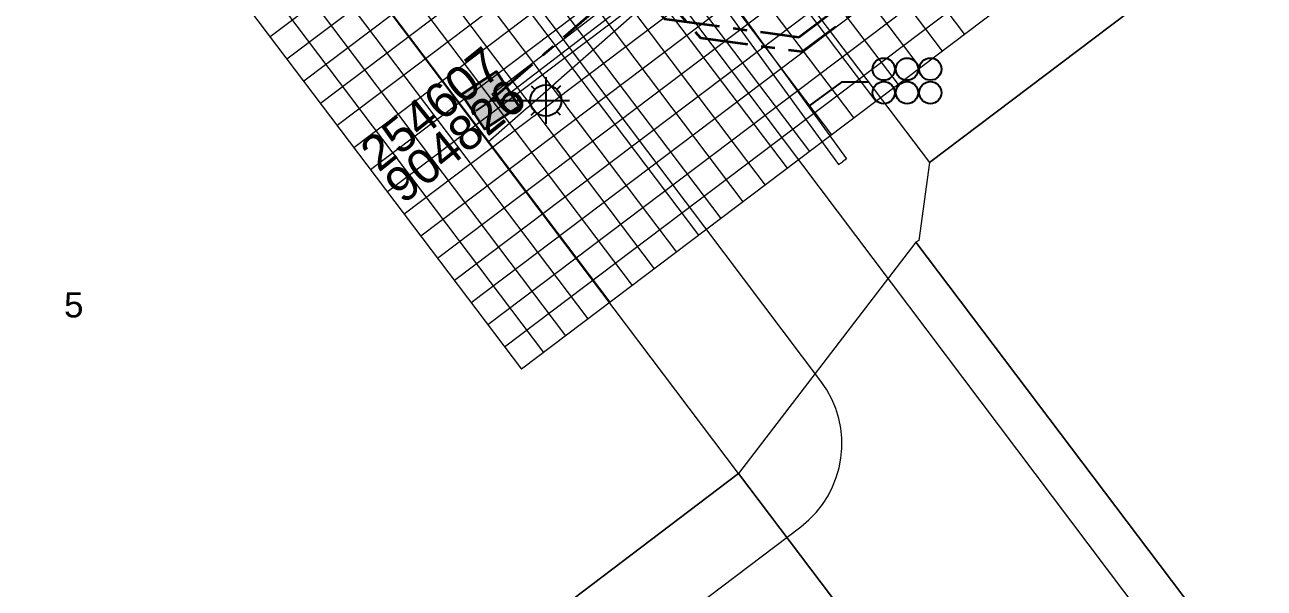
# Model space of a CAD drawing. Header units: metres. Extents: x 308278 to 310511, y 6271134 to 6272874.
# Drawn here: x 309018.6 to 309107.9, y 6272001.1 to 6272041.7 of the extents above; entities that cross this region are included whole.
import ezdxf
from ezdxf.enums import TextEntityAlignment as Align

# ---------------------------------------------------------------- set-up
doc = ezdxf.new("R2010")
doc.units = ezdxf.units.M
doc.set_wipeout_variables(frame=1)
doc.linetypes.add('Cable Exist UG', pattern=[7, 4, -1, 1, -1])
doc.linetypes.add('DOT', pattern=[6.35, 0, -6.35])
doc.layers.get('0').update_dxf_attribs({"color": 6})
for name, color, linetype, lineweight in [('_User Miscellaneous1', 30, 'Continuous', 13), ('_User_HV_Exist', 1, 'Continuous', 35), ('_User_LV_Exist', 5, 'Continuous', 35), ('_User_SL_Exist', 4, 'Continuous', 35), ('Cadastre Developer_SP_NEW', 92, 'Continuous', 15), ('Cadastre Land Parcels_SP_EXT', 118, 'Continuous', 15), ('Cadastre Roads_SP_EXT', 218, 'Continuous', 15), ('Mains_HV_EXT', 13, 'Continuous', 25), ('Mains_LV_SL_EXT', 135, 'Continuous', 25)]:
    doc.layers.add(name, color=color, linetype=linetype, lineweight=lineweight)
doc.layers.add('_User Miscellaneous12', color=252, linetype='Continuous', lineweight=13, plot=False, transparency=0.5)
doc.layers.add('Cadastre Roads_SP_NEW', color=214, linetype='Continuous', lineweight=15, transparency=0.8)
for name, color, linetype in [('Duct_SP_EXT', 30, 'Continuous'), ('Equip_SP_SL_EXT', 7, 'Continuous'), ('SupportsUG_SP_LV_SL_EXT', 7, 'Continuous'), ('Trench_SP_EXT', 7, 'Continuous')]:
    doc.layers.add(name, color=color, linetype=linetype)
doc.styles.add('COLUMN_LABEL', font='arial.ttf', dxfattribs={"height": 2})
doc.styles.add('iecARIAL', font='arial.ttf', dxfattribs={"height": 2})
doc.styles.add('POLE_LABEL', font='arial.ttf', dxfattribs={"height": 2})
doc.styles.add('SL_LABEL', font='arial.ttf', dxfattribs={"height": 2})
doc.styles.get("Standard").update_dxf_attribs({"font": 'arial.ttf'})

# ---------------------------------------------------------------- blocks, each defined once
blk = doc.blocks.new('COLUMN_EXT')
blk.add_hatch(color=256).paths.add_polyline_path([(1.5, -1.5), (1.5, 1.5), (-1.5, 1.5), (-1.5, -1.5)])
blk.add_lwpolyline([(1.5, 1.5), (-1.5, 1.5), (-1.5, -1.5), (1.5, -1.5)], close=True)
at = {"flags": 9}
for tag, p in [('SUBURB', (-1.813, 1.8)), ('NOTES', (-1.813, 2)), ('STREETNAME', (-1.813, 1.6)), ('LOCATION', (-1.813, 1.4)), ('LEGEND', (-1.813, 1.2)), ('USAGE', (-1.813, 1)), ('STATE', (-1.813, 0.8)), ('COLUMN_TYPE', (-1.813, 0.4)), ('OWNED_BY', (-1.813, 0.6))]:
    blk.add_attdef(tag, text='', height=0.2, rotation=180, dxfattribs=at).set_placement(p, align=Align.MIDDLE_LEFT)
at = {"flags": 1}
blk.add_attdef('Z', (-1.813, 2.351), '', height=0.2, rotation=180, dxfattribs=at)
at = {"flags": 9}
for tag, style, p in [('STRUCTURE_PLANT_NUMBER', 'POLE_LABEL', (-1.813, -0.031)), ('STREET_CODE', 'COLUMN_LABEL', (-1.813, 0.2))]:
    blk.add_attdef(tag, text='', height=0.2, rotation=180, dxfattribs=dict(at, style=style)).set_placement(p, align=Align.MIDDLE_LEFT)
at = {"style": 'COLUMN_LABEL', "width": 0.9, "flags": 8}
blk.add_attdef('ASSET_NUM', text='', height=2, rotation=270, dxfattribs=at).set_placement((2, -4), align=Align.MIDDLE_LEFT)
blk = doc.blocks.new('DUCT_EXT')
blk.add_circle((0, 0.8), 0.8)
at = {"flags": 1}
blk.add_attdef('Z', (0, 0), '', height=0.2, dxfattribs=at)
at = {"flags": 9}
for tag, p in [('DUCT_CODE', (0, 0)), ('XSECT_TYPE', (0, -0.2)), ('STATE', (0, -0.6)), ('FB_REFERENCE', (0, -0.4)), ('NOTES', (0, -0.8))]:
    blk.add_attdef(tag, text='', height=0.2, dxfattribs=at).set_placement(p, align=Align.MIDDLE_LEFT)
blk = doc.blocks.new('*U479')
at = {"transparency": 33554687, "flags": 9}
for tag, p in [('LRATECODE', (-7.4, 0)), ('LOUTREACHVOCAB', (-7.2, 0)), ('LOUTREACH', (-7, 0)), ('LANTNUMBER', (-6.6, 0)), ('LNEW', (-6.4, 0)), ('LMASTVOCAB', (-6.2, 0)), ('LMAST', (-6, 0)), ('LLAMPVOCAB', (-5.8, 0)), ('LLAMP', (-5.6, 0)), ('LEXIST', (-5.4, 0)), ('LCHARGE3PERCENT', (-5.2, 0)), ('LCHARGE3', (-5, 0)), ('LCHARGE2PERCENT', (-4.8, 0)), ('LCHARGE2', (-4.6, 0)), ('LCHARGE1PERCENT', (-4.4, 0)), ('LCHARGE1', (-4.2, 0)), ('LCATEGORY', (-4, 0)), ('LBRACKETVOCAB', (-3.8, 0)), ('LBRACKET', (-3.6, 0)), ('LKINGHEIGHT', (-3.4, 0)), ('CREPLACE', (-3.2, 0)), ('CREMOVE', (-3, 0)), ('CNUMBER', (-2.8, 0)), ('CNEW', (-2.6, 0)), ('CEXIST', (-2.4, 0)), ('USAGE', (-2.2, 0)), ('STATE', (-2, 0)), ('OWNED_BY', (-1.8, 0)), ('ORIENTATION', (-1.6, 0)), ('OPERATING_VOLTAGE', (-1.4, 0)), ('NO_PHASES', (-1.2, 0)), ('LANTERN_TYPE', (-1, 0)), ('LANTERN_PURPOSE', (-0.8, 0)), ('CONTROL_TYPE', (-0.6, 0)), ('CONSTRUCTED_VOLTAGE', (-0.4, 0))]:
    blk.add_attdef(tag, text='', height=0.001, rotation=270, dxfattribs=at).set_placement(p, align=Align.MIDDLE_LEFT)
at = {"transparency": 33554687, "style": 'SL_LABEL', "flags": 9}
blk.add_attdef('STREET_CODE', text='', height=0.001, rotation=270, dxfattribs=at).set_placement((0.001, 0), align=Align.MIDDLE_LEFT)
at = {"transparency": 33554687, "flags": 1}
blk.add_attdef('Z', (0, 0), '', height=0.001, rotation=270, dxfattribs=at)
at = {"transparency": 33554687, "width": 0.9}
blk.add_attdef('LNUMBER', text='', height=1, dxfattribs=at).set_placement((7, -1), align=Align.MIDDLE_LEFT)
at = {"transparency": 33554687, "flags": 9}
for tag, p in [('LREMOVE', (0, -7.6)), ('LREPLACE', (0, -7.8)), ('LTYPE', (0, -8)), ('LTYPEVOCAB', (0, -8.2)), ('LEGEND', (0, -8.4)), ('SUBURB', (0, -8.6)), ('STREETNAME', (0, -8.8)), ('LOCATION', (0, -9)), ('NOTES', (0, -9.2)), ('MAINTAINED_BY', (0, -9.863))]:
    blk.add_attdef(tag, text='', height=0.001, dxfattribs=at).set_placement(p, align=Align.MIDDLE_LEFT)
blk.add_attdef('OPERATED_BY', (0, -9.607), '', height=0.001, dxfattribs=at)
at = {"linetype": 'DOT', "transparency": 33554687}
blk.add_wipeout([(5.688, 0), (5.061, -1.061), (4, -1.688), (2.939, -1.061), (2.313, 0), (2.939, 1.061), (4, 1.687), (5.061, 1.061)], dxfattribs=at)
at = {"transparency": 33554687}
for p, q in [((2.939, 1.061), (3.205, 0.795)), ((4, 1.687), (4, 0)), ((5.061, 1.061), (4.795, 0.795)), ((0, 0), (4, 0)), ((2.939, -1.061), (3.205, -0.795)), ((4, 0), (5.688, 0)), ((4, 0), (4, -1.688)), ((5.061, -1.061), (4.795, -0.795))]:
    blk.add_line(p, q, dxfattribs=at)
blk.add_circle((4, 0), 1.125, dxfattribs=at)
blk = doc.blocks.new('*U355')
at = {"transparency": 33554559}
for p, q in [((20, 50), (20, -50)), ((22, 50), (22, -50)), ((24, 50), (24, -50)), ((26, 50), (26, -50)), ((28, 50), (28, -50)), ((30, 50), (30, -50)), ((32, 50), (32, -50)), ((34, 50), (34, -50)), ((36, 50), (36, -50)), ((38, 50), (38, -50)), ((40, 50), (40, -50)), ((42, 50), (42, -50)), ((44, 50), (44, -50)), ((46, 50), (46, -50)), ((48, 50), (48, -50)), ((50, 50), (50, -50)), ((-50, -10), (50, -10)), ((-50, -12), (50, -12)), ((-50, -14), (50, -14)), ((-50, -16), (50, -16)), ((-50, -18), (50, -18)), ((-50, -20), (50, -20)), ((-50, -22), (50, -22)), ((-50, -24), (50, -24)), ((-50, -26), (50, -26)), ((-50, -28), (50, -28)), ((-50, -30), (50, -30)), ((-50, -32), (50, -32)), ((-50, -34), (50, -34)), ((-50, -36), (50, -36)), ((-50, -38), (50, -38)), ((-50, -40), (50, -40)), ((-50, -42), (50, -42)), ((-50, -44), (50, -44)), ((-50, -46), (50, -46)), ((-50, -48), (50, -48)), ((-50, -50), (50, -50))]:
    blk.add_line(p, q, dxfattribs=at)

msp = doc.modelspace()

# ---------------------------------------------------------------- linework, layer by layer
at = {"layer": '_User Miscellaneous1'}
for p, q in [((309066.978, 6272045.698), (309077.191, 6272031.593)), ((309067.561, 6272046.12), (309077.774, 6272032.015)), ((309077.191, 6272031.593), (309077.482, 6272031.804)), ((309077.774, 6272032.015), (309077.482, 6272031.804))]:
    msp.add_line(p, q, dxfattribs=at)
at = {"layer": '_User_HV_Exist', "linetype": 'Cable Exist UG'}
msp.add_lwpolyline([(309046.34, 6272065.948), (309064.654, 6272042.104), (309074.335, 6272040.782), (309087.956, 6272051.029), (309090.283, 6272052.78), (309135.905, 6272087.229), (309172.057, 6272114.553), (309172.483, 6272114.829), (309180.467, 6272108.201), (309180.467, 6272108.201), (309182.94, 6272109.866), (309187.766, 6272112.775), (309194.954, 6272116.968), (309210.427, 6272126.07), (309223.446, 6272134.186), (309238.168, 6272142.336), (309242.288, 6272141.642)], dxfattribs=at)
at = {"layer": 'Cadastre Land Parcels_SP_EXT', "linetype": 'Continuous'}
for points in [[(309269.573, 6272094.182), (309267.364, 6272097.953), (309237.197, 6272080.271), (309230.511, 6272091.683), (309217.564, 6272083.508), (309203.919, 6272074.891), (309190.346, 6272066.32), (309168.24, 6272095.573), (309083.757, 6272031.744), (309082.978, 6272026.138), (309082.77, 6272025.999), (309153.962, 6271931.742), (309297.533, 6272040.309), (309288.784, 6272061.396), (309269.573, 6272094.182)], [(309069.997, 6272009.337), (309027.001, 6272066.333), (308965.756, 6272019.836), (309030.921, 6271979.679), (309069.997, 6272009.337)]]:
    msp.add_lwpolyline(points, close=True, dxfattribs=at)
msp.add_lwpolyline([(309102.142, 6271966.8), (309069.997, 6272009.337), (309030.921, 6271979.679)], dxfattribs=at)
at = {"layer": 'Cadastre Roads_SP_EXT', "linetype": 'Continuous'}
msp.add_lwpolyline([(309156.05, 6272108.717), (309144.072, 6272099.669), (309132.893, 6272091.222), (309120.916, 6272082.173), (309108.139, 6272072.52), (309096.162, 6272063.47), (309084.982, 6272055.025), (309073.004, 6272045.975), (309083.757, 6272031.744), (309168.24, 6272095.572)], dxfattribs=at)
msp.add_lwpolyline([(309223.554, 6271821.74), (309229.681, 6271831.558), (309153.962, 6271931.742), (309082.77, 6272025.999), (309069.997, 6272009.337), (309102.142, 6271966.8), (309122.099, 6271940.391), (309218.119, 6271813.033), (309223.554, 6271821.74)], close=True, dxfattribs=at)
at = {"layer": 'Cadastre Roads_SP_NEW'}
msp.add_line((309043.136, 6271981.764), (309074.478, 6272005.503), dxfattribs=at)
msp.add_arc((309069.949, 6272011.482), 7.5, 307.14208, 36.98289, dxfattribs=at)
at = {"layer": 'Duct_SP_EXT'}
msp.add_lwpolyline([(309079.334, 6272037.546), (309077.414, 6272037.546), (309075.091, 6272035.824)], dxfattribs=at)
at = {"layer": 'Mains_HV_EXT', "linetype": 'Cable Exist UG'}
msp.add_lwpolyline([(309052.727, 6272073.323), (309050.778, 6272074.209), (309043.886, 6272069.157), (309045.538, 6272066.993), (309045.538, 6272066.993), (309064.654, 6272042.104), (309074.335, 6272040.782), (309087.956, 6272051.029), (309090.283, 6272052.78), (309135.905, 6272087.229), (309172.057, 6272114.553), (309172.483, 6272114.829), (309180.467, 6272108.201), (309180.467, 6272108.201), (309182.94, 6272109.866), (309187.766, 6272112.775), (309194.954, 6272116.968), (309210.427, 6272126.07), (309223.446, 6272134.186), (309238.168, 6272142.336), (309242.288, 6272141.642)], dxfattribs=at)

# ---------------------------------------------------------------- block references
at = {"layer": 'Duct_SP_EXT', "rotation": 269.9999999999998}
for p in [(309079.659, 6272038.474), (309081.335, 6272038.469), (309083.016, 6272038.476), (309079.656, 6272036.776), (309081.337, 6272036.775), (309083.021, 6272036.778)]:
    msp.add_blockref('DUCT_EXT', p, dxfattribs=at)
at = {"layer": 'SupportsUG_SP_LV_SL_EXT'}
ref = msp.add_blockref('COLUMN_EXT', (309052.13, 6272036.215), dxfattribs=dict(at, rotation=123.2550187429733))
ref.add_attrib('ASSET_NUM', '904826', dxfattribs={"layer": '0', "height": 2.5, "rotation": 38.8724, "style": 'COLUMN_LABEL'}).set_placement((309054.13, 6272036.965), align=Align.MIDDLE_RIGHT)

# ---------------------------------------------------------------- texts
at = {"layer": 'Cadastre Land Parcels_SP_EXT'}
msp.add_text('5', height=1.8, dxfattribs=at).set_placement((309021.427, 6272020.586))

# ---------------------------------------------------------------- next in the draw order: block references
at = {"layer": 'Equip_SP_SL_EXT'}
ref = msp.add_blockref('*U479', (309052.13, 6272036.215), dxfattribs=at)
ref.add_attrib('ASSET_NUM', '254607', dxfattribs={"layer": '0', "height": 2.5, "rotation": 38.8724, "style": 'iecARIAL'}).set_placement((309053.63, 6272037.715), align=Align.BOTTOM_RIGHT)

# ---------------------------------------------------------------- next in the draw order: linework, layer by layer
at = {"layer": '_User Miscellaneous1'}
for p, q in [((309052.237, 6272036.661), (309065.588, 6272046.93)), ((309052.676, 6272036.09), (309066.027, 6272046.359)), ((309052.237, 6272036.661), (309052.457, 6272036.375)), ((309052.676, 6272036.09), (309052.457, 6272036.375))]:
    msp.add_line(p, q, dxfattribs=at)
at = {"layer": '_User_LV_Exist', "linetype": 'Cable Exist UG', "flags": 128}
msp.add_lwpolyline([(309052.727, 6272073.323), (309051.828, 6272071.735), (309046.482, 6272067.714), (309046.482, 6272067.714), (309047.893, 6272065.926), (309056.689, 6272053.893), (309062.335, 6272046.417), (309067.256, 6272040.728), (309074.589, 6272039.735), (309088.577, 6272050.244), (309098.276, 6272057.584), (309098.656, 6272060.448), (309098.656, 6272060.448), (309132.287, 6272085.758), (309133.721, 6272084.33), (309136.505, 6272086.43), (309147.092, 6272094.368), (309147.158, 6272096.861), (309148.49, 6272097.924), (309148.49, 6272097.924), (309164.133, 6272109.879), (309165.569, 6272110.96), (309168.821, 6272113.407), (309168.821, 6272113.407, 0.021631), (309170.779, 6272114.955), (309170.779, 6272114.955), (309171.846, 6272114.058), (309171.846, 6272114.058), (309178.727, 6272108.349), (309178.598, 6272108.271), (309178.598, 6272108.271, 0.010389), (309175.437, 6272106.027), (309175.437, 6272106.027), (309176.651, 6272104.472), (309180.97, 6272107.461)], format="xyb", dxfattribs=at)
at = {"layer": '_User_SL_Exist', "linetype": 'Cable Exist UG', "flags": 128}
msp.add_lwpolyline([(309052.13, 6272036.215), (309063.273, 6272045.834), (309063.273, 6272045.834), (309073.592, 6272043.978), (309086.229, 6272053.484)], dxfattribs=at)
at = {"layer": 'Cadastre Developer_SP_NEW', "linetype": 'Continuous'}
msp.add_lwpolyline([(309069.997, 6272009.337), (309027.001, 6272066.333), (308965.756, 6272019.836), (309030.921, 6271979.679), (309069.997, 6272009.337)], close=True, dxfattribs=at)
at = {"layer": 'Cadastre Roads_SP_EXT', "linetype": 'Continuous'}
msp.add_lwpolyline([(309067.201, 6272046.611), (309067.393, 6272046.756), (309067.367, 6272046.79), (309048.012, 6272072.416), (309028.639, 6272098.064), (309028.491, 6272098.26), (309028.473, 6272097.885), (309027.001, 6272066.333), (309051.973, 6272033.23), (309067.201, 6272046.611)], close=True, dxfattribs=at)
at = {"layer": 'Cadastre Roads_SP_NEW'}
for p, q in [((309075.94, 6272015.994), (308991.34, 6272128.332)), ((309025.771, 6272096.409), (309222.464, 6271835.227))]:
    msp.add_line(p, q, dxfattribs=at)
at = {"layer": 'Mains_LV_SL_EXT', "linetype": 'Cable Exist UG'}
msp.add_lwpolyline([(309052.13, 6272036.215), (309063.273, 6272045.834), (309063.273, 6272045.834), (309073.592, 6272043.978), (309086.229, 6272053.484)], dxfattribs=at)
at = {"layer": 'Trench_SP_EXT', "linetype": 'Cable Exist UG'}
msp.add_lwpolyline([(309051.111, 6272035.48), (309052.457, 6272036.375)], dxfattribs=at)

# ---------------------------------------------------------------- next in the draw order: block references
at = {"layer": '_User Miscellaneous12', "rotation": 307.0774477629857}
msp.add_blockref('*U355', (309064.107, 6272086.894), dxfattribs=at)
at = {"layer": '_User_SL_Exist'}
ref = msp.add_blockref('COLUMN_EXT', (309052.13, 6272036.215), dxfattribs=dict(at, rotation=123.2550187429733))
ref.add_attrib('ASSET_NUM', '904826', dxfattribs={"layer": '0', "height": 2.5, "rotation": 38.8724, "style": 'COLUMN_LABEL'}).set_placement((309054.13, 6272036.965), align=Align.MIDDLE_RIGHT)

doc.saveas('drawing.dxf')
